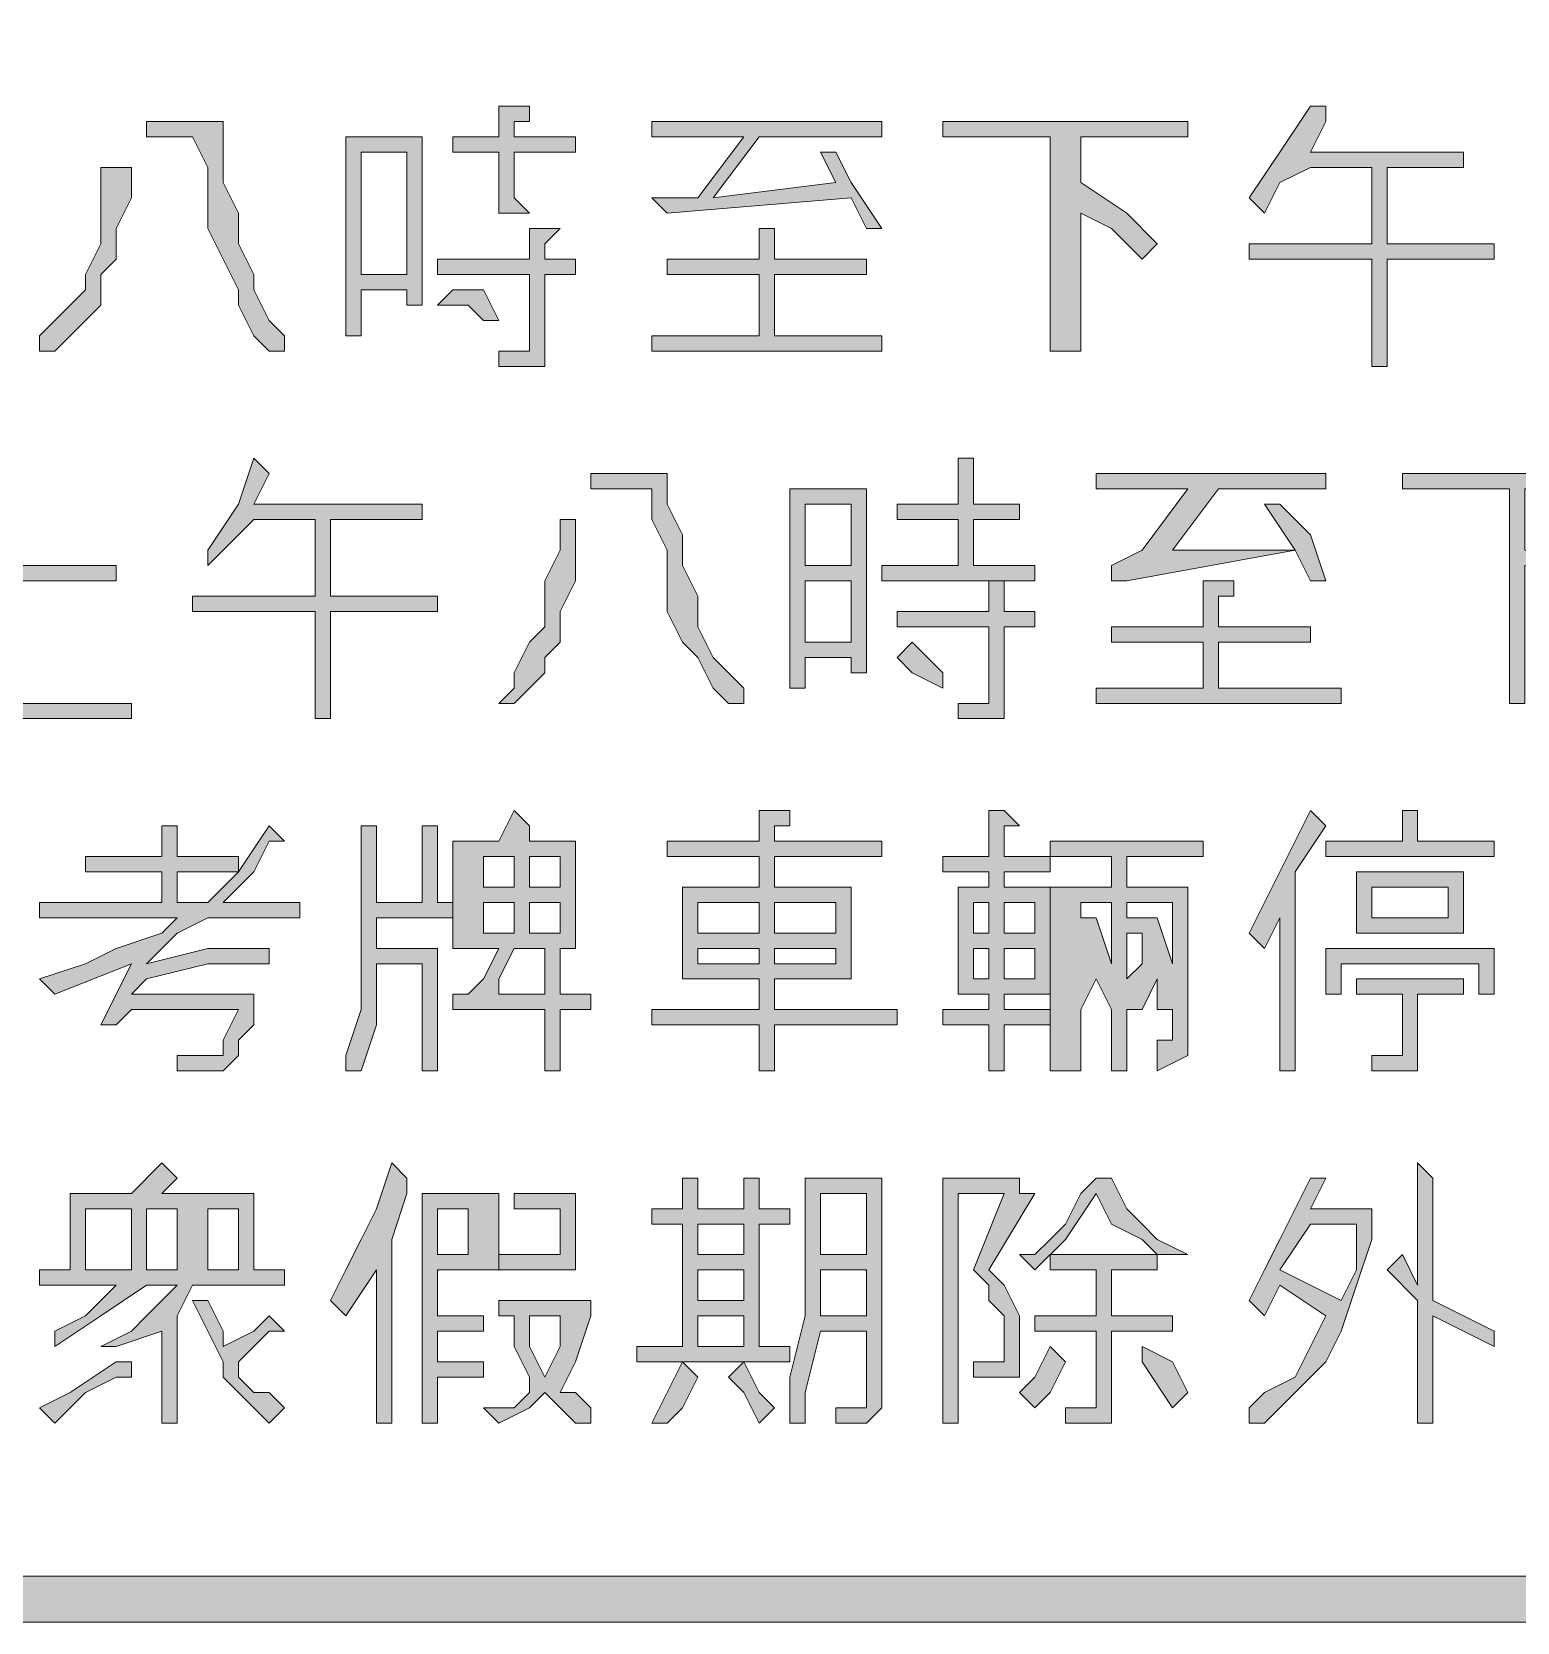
# Model space of a CAD drawing. Header units: metres. Extents: x 117 to 450, y 6 to 264.
# Drawn here: x 237.8 to 354.2, y 6.2 to 130.9 of the extents above; entities that cross this region are included whole.
import ezdxf

# ---------------------------------------------------------------- set-up
doc = ezdxf.new("R2010")
doc.units = ezdxf.units.M
doc.layers.add('FILL_BLACK_000000', color=7, linetype='Continuous', true_color=0x000000)

msp = doc.modelspace()

# ---------------------------------------------------------------- hatches: boundary and pattern name
at = {"layer": 'FILL_BLACK_000000', "true_color": 0x000000}
h = msp.add_hatch(color=7, dxfattribs=at)
h.dxf.hatch_style = 1
h.paths.add_polyline_path([(117.32, 258.38), (117.64, 259.68), (118.16, 260.9), (118.86, 261.99), (119.73, 262.91), (120.75, 263.62), (121.92, 264.08), (123.21, 264.24), (443.61, 264.24), (444.53, 264.03), (445.56, 263.49), (448.41, 261.84), (449.1, 260.92), (449.46, 259.89), (449.59, 258.63), (449.61, 257.04), (449.61, 13.44), (449.59, 11.85), (449.46, 10.59), (449.1, 9.56), (448.41, 8.64), (445.56, 6.99), (444.53, 6.45), (443.61, 6.24), (123.21, 6.24), (122.31, 6.45), (121.41, 6.99), (119.61, 8.64), (119.21, 8.69), (118.9, 8.85), (118.41, 9.39), (117.92, 10.16), (117.21, 11.04), (117.21, 13.44), (117.21, 257.04), (117.32, 258.38)])
h.paths.add_polyline_path([(120.96, 11.64), (121.32, 11.23), (121.61, 11.09), (122.01, 11.04), (122.06, 10.64), (122.22, 10.35), (122.76, 9.99), (123.53, 9.86), (124.41, 9.84), (442.41, 9.84), (443.25, 9.9), (443.98, 10.06), (444.6, 10.35), (445.11, 10.74), (445.5, 11.25), (445.78, 11.86), (445.95, 12.6), (446.01, 13.44), (446.01, 257.04), (445.95, 257.88), (445.78, 258.61), (445.5, 259.23), (445.11, 259.74), (444.6, 260.13), (443.98, 260.41), (443.25, 260.58), (442.41, 260.64), (124.41, 260.64), (123.53, 260.62), (122.76, 260.49), (122.22, 260.13), (122.06, 259.84), (122.01, 259.44), (121.61, 259.39), (121.32, 259.23), (120.96, 258.69), (120.83, 257.92), (120.81, 257.04), (120.81, 13.44), (120.81, 12.24), (120.96, 11.64)], flags=16)
h = msp.add_hatch(color=7, dxfattribs=at)
h.dxf.hatch_style = 1
h.paths.add_polyline_path([(274.41, 121.44), (270.81, 121.44), (270.81, 122.64), (274.41, 122.64), (274.41, 125.04), (275.61, 125.04), (276.81, 125.04), (276.81, 123.84), (275.61, 123.84), (275.61, 122.64), (276.81, 122.64), (280.41, 122.64), (280.41, 121.44), (276.81, 121.44), (275.61, 121.44), (275.61, 117.84), (276.81, 116.64), (274.41, 116.64), (274.41, 117.84), (274.41, 121.44)])
h = msp.add_hatch(color=7, dxfattribs=at)
h.dxf.hatch_style = 1
h.paths.add_polyline_path([(333.21, 113.04), (333.21, 114.24), (342.81, 114.24), (342.81, 120.24), (338.01, 120.24), (335.61, 119.04), (334.41, 116.64), (333.21, 117.84), (335.61, 121.44), (338.01, 125.04), (339.21, 125.04), (339.21, 123.84), (338.01, 121.44), (350.01, 121.44), (350.01, 120.24), (344.01, 120.24), (344.01, 114.24), (352.41, 114.24), (352.41, 113.04), (344.01, 113.04), (344.01, 104.64), (342.81, 104.64), (342.81, 113.04), (333.21, 113.04)])
h = msp.add_hatch(color=7, dxfattribs=at)
h.dxf.hatch_style = 1
h.paths.add_polyline_path([(254.01, 109.44), (254.01, 110.64), (252.81, 113.04), (251.61, 115.44), (251.61, 117.84), (251.61, 120.24), (250.41, 122.64), (246.81, 122.64), (246.81, 123.84), (252.81, 123.84), (252.81, 121.44), (252.81, 119.04), (254.01, 116.64), (254.01, 114.24), (255.21, 111.84), (255.21, 110.64), (256.41, 108.24), (257.61, 107.04), (257.61, 105.84), (256.41, 105.84), (255.21, 107.04), (254.01, 109.44)])
h = msp.add_hatch(color=7, dxfattribs=at)
h.dxf.hatch_style = 1
h.paths.add_polyline_path([(290.01, 117.84), (293.61, 122.64), (286.41, 122.64), (286.41, 123.84), (304.41, 123.84), (304.41, 122.64), (294.81, 122.64), (291.21, 117.84), (300.81, 119.04), (299.61, 121.44), (300.81, 121.44), (302.01, 119.04), (304.41, 115.44), (303.21, 115.44), (302.01, 117.84), (287.61, 116.64), (286.41, 117.84), (290.01, 117.84)])
h = msp.add_hatch(color=7, dxfattribs=at)
h.dxf.hatch_style = 1
h.paths.add_polyline_path([(309.21, 122.64), (309.21, 123.84), (328.41, 123.84), (328.41, 122.64), (320.01, 122.64), (320.01, 119.04), (323.61, 116.64), (326.01, 114.24), (324.81, 113.04), (322.41, 115.44), (320.01, 116.64), (320.01, 105.84), (317.61, 105.84), (317.61, 122.64), (309.21, 122.64)])
h = msp.add_hatch(color=7, dxfattribs=at)
h.dxf.hatch_style = 1
h.paths.add_polyline_path([(268.41, 109.44), (267.21, 109.44), (267.21, 110.64), (263.61, 110.64), (263.61, 109.44), (263.61, 107.04), (262.41, 107.04), (262.41, 122.64), (268.41, 122.64), (268.41, 109.44)])
h.paths.add_polyline_path([(267.21, 115.44), (267.21, 116.64), (267.21, 117.84), (267.21, 121.44), (263.61, 121.44), (263.61, 117.84), (263.61, 116.64), (263.61, 115.44), (263.61, 111.84), (267.21, 111.84), (267.21, 115.44)], flags=16)
h = msp.add_hatch(color=7, dxfattribs=at)
h.dxf.hatch_style = 1
h.paths.add_polyline_path([(238.41, 105.84), (238.41, 107.04), (239.61, 108.24), (240.81, 109.44), (242.01, 110.64), (242.01, 111.84), (243.21, 114.24), (243.21, 116.64), (243.21, 117.84), (243.21, 120.24), (245.61, 120.24), (245.61, 117.84), (244.41, 115.44), (244.41, 113.04), (243.21, 111.84), (243.21, 109.44), (242.01, 108.24), (240.81, 107.04), (239.61, 105.84), (238.41, 105.84)])
h = msp.add_hatch(color=7, dxfattribs=at)
h.dxf.hatch_style = 1
h.paths.add_polyline_path([(274.41, 104.64), (274.41, 105.84), (276.81, 105.84), (276.81, 107.04), (276.81, 111.84), (269.61, 111.84), (269.61, 113.04), (276.81, 113.04), (276.81, 115.44), (278.01, 115.44), (279.21, 115.44), (278.01, 114.24), (278.01, 113.04), (280.41, 113.04), (280.41, 111.84), (278.01, 111.84), (278.01, 105.84), (278.01, 104.64), (275.61, 104.64), (274.41, 104.64)])
h = msp.add_hatch(color=7, dxfattribs=at)
h.dxf.hatch_style = 1
h.paths.add_polyline_path([(304.41, 107.04), (304.41, 105.84), (286.41, 105.84), (286.41, 107.04), (294.81, 107.04), (294.81, 111.84), (287.61, 111.84), (287.61, 113.04), (294.81, 113.04), (294.81, 115.44), (296.01, 115.44), (296.01, 114.24), (296.01, 113.04), (303.21, 113.04), (303.21, 111.84), (296.01, 111.84), (296.01, 107.04), (304.41, 107.04)])
h = msp.add_hatch(color=7, dxfattribs=at)
h.dxf.hatch_style = 1
h.paths.add_polyline_path([(270.81, 110.64), (273.21, 110.64), (274.41, 108.24), (273.21, 108.24), (272.01, 109.44), (269.61, 109.44), (270.81, 110.64)])
h = msp.add_hatch(color=7, dxfattribs=at)
h.dxf.hatch_style = 1
h.paths.add_polyline_path([(250.41, 85.44), (250.41, 86.64), (260.01, 86.64), (260.01, 92.64), (255.21, 92.64), (254.01, 91.44), (251.61, 89.04), (251.61, 90.24), (254.01, 93.84), (255.21, 97.44), (256.41, 96.24), (255.21, 93.84), (268.41, 93.84), (268.41, 92.64), (261.21, 92.64), (261.21, 86.64), (269.61, 86.64), (269.61, 85.44), (261.21, 85.44), (261.21, 77.04), (260.01, 77.04), (260.01, 85.44), (250.41, 85.44)])
h = msp.add_hatch(color=7, dxfattribs=at)
h.dxf.hatch_style = 1
h.paths.add_polyline_path([(316.41, 87.84), (304.41, 87.84), (304.41, 89.04), (310.41, 89.04), (310.41, 92.64), (306.81, 92.64), (305.61, 92.64), (305.61, 93.84), (306.81, 93.84), (310.41, 93.84), (310.41, 97.44), (311.61, 97.44), (311.61, 96.24), (311.61, 93.84), (315.21, 93.84), (315.21, 92.64), (311.61, 92.64), (311.61, 89.04), (316.41, 89.04), (316.41, 87.84)])
h = msp.add_hatch(color=7, dxfattribs=at)
h.dxf.hatch_style = 1
h.paths.add_polyline_path([(244.41, 89.04), (244.41, 87.84), (236.01, 87.84), (236.01, 78.24), (245.61, 78.24), (245.61, 77.04), (226.41, 77.04), (226.41, 78.24), (234.81, 78.24), (234.81, 96.24), (236.01, 96.24), (236.01, 89.04), (244.41, 89.04)])
h = msp.add_hatch(color=7, dxfattribs=at)
h.dxf.hatch_style = 1
h.paths.add_polyline_path([(290.01, 81.84), (288.81, 83.04), (287.61, 85.44), (287.61, 87.84), (287.61, 90.24), (286.41, 92.64), (286.41, 95.04), (281.61, 95.04), (281.61, 96.24), (287.61, 96.24), (287.61, 93.84), (288.81, 91.44), (288.81, 89.04), (290.01, 86.64), (290.01, 84.24), (291.21, 81.84), (292.41, 80.64), (293.61, 79.44), (293.61, 78.24), (292.41, 78.24), (291.21, 79.44), (290.01, 81.84)])
h = msp.add_hatch(color=7, dxfattribs=at)
h.dxf.hatch_style = 1
h.paths.add_polyline_path([(322.41, 89.04), (324.81, 90.24), (328.41, 95.04), (321.21, 95.04), (321.21, 96.24), (339.21, 96.24), (339.21, 95.04), (330.81, 95.04), (327.21, 90.24), (336.81, 90.24), (323.61, 87.84), (322.41, 87.84), (322.41, 89.04)])
h = msp.add_hatch(color=7, dxfattribs=at)
h.dxf.hatch_style = 1
h.paths.add_polyline_path([(345.21, 95.04), (345.21, 96.24), (364.41, 96.24), (364.41, 95.04), (354.81, 95.04), (354.81, 90.24), (358.41, 89.04), (362.01, 86.64), (360.81, 85.44), (358.41, 87.84), (354.81, 89.04), (354.81, 78.24), (353.61, 78.24), (353.61, 95.04), (345.21, 95.04)])
h = msp.add_hatch(color=7, dxfattribs=at)
h.dxf.hatch_style = 1
h.paths.add_polyline_path([(303.21, 80.64), (302.01, 80.64), (302.01, 81.84), (299.61, 81.84), (298.41, 81.84), (298.41, 79.44), (297.21, 79.44), (297.21, 95.04), (303.21, 95.04), (303.21, 80.64)])
h.paths.add_polyline_path([(302.01, 83.04), (302.01, 87.84), (299.61, 87.84), (298.41, 87.84), (298.41, 83.04), (299.61, 83.04), (302.01, 83.04)], flags=16)
h.paths.add_polyline_path([(299.61, 93.84), (298.41, 93.84), (298.41, 89.04), (299.61, 89.04), (302.01, 89.04), (302.01, 93.84), (299.61, 93.84)], flags=16)
h = msp.add_hatch(color=7, dxfattribs=at)
h.dxf.hatch_style = 1
h.paths.add_polyline_path([(338.01, 91.44), (339.21, 87.84), (338.01, 87.84), (336.81, 90.24), (334.41, 93.84), (335.61, 93.84), (338.01, 91.44)])
h = msp.add_hatch(color=7, dxfattribs=at)
h.dxf.hatch_style = 1
h.paths.add_polyline_path([(274.41, 78.24), (275.61, 79.44), (275.61, 80.64), (276.81, 83.04), (278.01, 84.24), (278.01, 86.64), (278.01, 87.84), (279.21, 90.24), (279.21, 92.64), (280.41, 92.64), (280.41, 91.44), (280.41, 89.04), (280.41, 87.84), (279.21, 85.44), (279.21, 83.04), (278.01, 81.84), (278.01, 80.64), (276.81, 79.44), (275.61, 78.24), (274.41, 78.24)])
h = msp.add_hatch(color=7, dxfattribs=at)
h.dxf.hatch_style = 1
h.paths.add_polyline_path([(310.41, 78.24), (311.61, 78.24), (312.81, 78.24), (312.81, 79.44), (312.81, 84.24), (305.61, 84.24), (305.61, 85.44), (312.81, 85.44), (312.81, 87.84), (314.01, 87.84), (314.01, 86.64), (314.01, 85.44), (316.41, 85.44), (316.41, 84.24), (314.01, 84.24), (314.01, 78.24), (314.01, 77.04), (312.81, 77.04), (310.41, 77.04), (310.41, 78.24)])
h = msp.add_hatch(color=7, dxfattribs=at)
h.dxf.hatch_style = 1
h.paths.add_polyline_path([(330.81, 79.44), (340.41, 79.44), (340.41, 78.24), (321.21, 78.24), (321.21, 79.44), (329.61, 79.44), (329.61, 83.04), (322.41, 83.04), (322.41, 84.24), (329.61, 84.24), (329.61, 87.84), (330.81, 87.84), (332.01, 87.84), (332.01, 86.64), (330.81, 86.64), (330.81, 84.24), (338.01, 84.24), (338.01, 83.04), (330.81, 83.04), (330.81, 79.44)])
h = msp.add_hatch(color=7, dxfattribs=at)
h.dxf.hatch_style = 1
h.paths.add_polyline_path([(306.81, 83.04), (308.01, 81.84), (309.21, 80.64), (309.21, 79.44), (306.81, 80.64), (305.61, 81.84), (306.81, 83.04)])
h = msp.add_hatch(color=7, dxfattribs=at)
h.dxf.hatch_style = 1
h.paths.add_polyline_path([(275.61, 69.84), (276.81, 68.64), (276.81, 67.44), (280.41, 67.44), (280.41, 59.04), (279.21, 59.04), (279.21, 55.44), (281.61, 55.44), (281.61, 54.24), (279.21, 54.24), (279.21, 49.44), (278.01, 49.44), (278.01, 54.24), (270.81, 54.24), (270.81, 55.44), (272.01, 55.44), (273.21, 56.64), (274.41, 59.04), (270.81, 59.04), (270.81, 67.44), (274.41, 67.44), (275.61, 69.84)])
h.paths.add_polyline_path([(278.01, 55.44), (278.01, 59.04), (275.61, 59.04), (274.41, 56.64), (274.41, 55.44), (278.01, 55.44)], flags=16)
h.paths.add_polyline_path([(276.81, 62.64), (276.81, 60.24), (279.21, 60.24), (279.21, 62.64), (276.81, 62.64)], flags=16)
h.paths.add_polyline_path([(276.81, 66.24), (276.81, 63.84), (279.21, 63.84), (279.21, 66.24), (276.81, 66.24)], flags=16)
h.paths.add_polyline_path([(275.61, 66.24), (273.21, 66.24), (273.21, 63.84), (275.61, 63.84), (275.61, 66.24)], flags=16)
h.paths.add_polyline_path([(275.61, 62.64), (273.21, 62.64), (273.21, 60.24), (275.61, 60.24), (275.61, 62.64)], flags=16)
h = msp.add_hatch(color=7, dxfattribs=at)
h.dxf.hatch_style = 1
h.paths.add_polyline_path([(286.41, 54.24), (294.81, 54.24), (294.81, 56.64), (288.81, 56.64), (288.81, 63.84), (294.81, 63.84), (294.81, 66.24), (287.61, 66.24), (287.61, 67.44), (294.81, 67.44), (294.81, 69.84), (296.01, 69.84), (297.21, 69.84), (297.21, 68.64), (296.01, 68.64), (296.01, 67.44), (304.41, 67.44), (304.41, 66.24), (296.01, 66.24), (296.01, 63.84), (302.01, 63.84), (302.01, 56.64), (296.01, 56.64), (296.01, 54.24), (305.61, 54.24), (305.61, 53.04), (296.01, 53.04), (296.01, 49.44), (294.81, 49.44), (294.81, 53.04), (286.41, 53.04), (286.41, 54.24)])
h.paths.add_polyline_path([(300.81, 57.84), (300.81, 59.04), (296.01, 59.04), (296.01, 57.84), (300.81, 57.84)], flags=16)
h.paths.add_polyline_path([(294.81, 60.24), (294.81, 62.64), (290.01, 62.64), (290.01, 60.24), (294.81, 60.24)], flags=16)
h.paths.add_polyline_path([(290.01, 59.04), (290.01, 57.84), (294.81, 57.84), (294.81, 59.04), (290.01, 59.04)], flags=16)
h.paths.add_polyline_path([(300.81, 62.64), (296.01, 62.64), (296.01, 60.24), (300.81, 60.24), (300.81, 62.64)], flags=16)
h = msp.add_hatch(color=7, dxfattribs=at)
h.dxf.hatch_style = 1
h.paths.add_polyline_path([(312.81, 65.04), (309.21, 65.04), (309.21, 66.24), (312.81, 66.24), (312.81, 69.84), (314.01, 69.84), (315.21, 68.64), (314.01, 68.64), (314.01, 66.24), (317.61, 66.24), (317.61, 65.04), (314.01, 65.04), (314.01, 63.84), (317.61, 63.84), (317.61, 55.44), (314.01, 55.44), (314.01, 54.24), (317.61, 54.24), (317.61, 53.04), (314.01, 53.04), (314.01, 49.44), (312.81, 49.44), (312.81, 53.04), (309.21, 53.04), (309.21, 54.24), (312.81, 54.24), (312.81, 55.44), (310.41, 55.44), (310.41, 63.84), (312.81, 63.84), (312.81, 65.04)])
h.paths.add_polyline_path([(311.61, 59.04), (311.61, 56.64), (312.81, 56.64), (312.81, 59.04), (311.61, 59.04)], flags=16)
h.paths.add_polyline_path([(311.61, 62.64), (311.61, 60.24), (312.81, 60.24), (312.81, 62.64), (311.61, 62.64)], flags=16)
h.paths.add_polyline_path([(314.01, 62.64), (314.01, 60.24), (316.41, 60.24), (316.41, 62.64), (314.01, 62.64)], flags=16)
h.paths.add_polyline_path([(316.41, 56.64), (316.41, 59.04), (314.01, 59.04), (314.01, 56.64), (316.41, 56.64)], flags=16)
h = msp.add_hatch(color=7, dxfattribs=at)
h.dxf.hatch_style = 1
h.paths.add_polyline_path([(334.41, 59.04), (333.21, 60.24), (334.41, 62.64), (335.61, 65.04), (336.81, 67.44), (338.01, 69.84), (339.21, 68.64), (336.81, 65.04), (336.81, 63.84), (336.81, 49.44), (335.61, 49.44), (335.61, 61.44), (334.41, 59.04)])
h = msp.add_hatch(color=7, dxfattribs=at)
h.dxf.hatch_style = 1
h.paths.add_polyline_path([(352.41, 66.24), (339.21, 66.24), (339.21, 67.44), (345.21, 67.44), (345.21, 69.84), (346.41, 69.84), (346.41, 68.64), (346.41, 67.44), (352.41, 67.44), (352.41, 66.24)])
h = msp.add_hatch(color=7, dxfattribs=at)
h.dxf.hatch_style = 1
h.paths.add_polyline_path([(257.61, 67.44), (256.41, 67.44), (255.21, 65.04), (252.81, 62.64), (258.81, 62.64), (258.81, 61.44), (251.61, 61.44), (249.21, 60.24), (246.81, 57.84), (251.61, 59.04), (255.21, 59.04), (256.41, 59.04), (256.41, 57.84), (251.61, 57.84), (246.81, 56.64), (245.61, 55.44), (255.21, 55.44), (255.21, 53.04), (254.01, 51.84), (254.01, 50.64), (252.81, 49.44), (251.61, 49.44), (249.21, 49.44), (249.21, 50.64), (251.61, 50.64), (252.81, 50.64), (252.81, 51.84), (254.01, 54.24), (245.61, 54.24), (244.41, 53.04), (243.21, 53.04), (245.61, 57.84), (239.61, 55.44), (238.41, 56.64), (242.01, 57.84), (244.41, 59.04), (248.01, 60.24), (249.21, 61.44), (238.41, 61.44), (238.41, 62.64), (248.01, 62.64), (248.01, 65.04), (242.01, 65.04), (242.01, 66.24), (248.01, 66.24), (248.01, 68.64), (249.21, 68.64), (249.21, 66.24), (254.01, 66.24), (254.01, 65.04), (256.41, 68.64), (257.61, 67.44)])
h.paths.add_polyline_path([(249.21, 65.04), (249.21, 62.64), (251.61, 62.64), (254.01, 65.04), (249.21, 65.04)], flags=16)
h = msp.add_hatch(color=7, dxfattribs=at)
h.dxf.hatch_style = 1
h.paths.add_polyline_path([(268.41, 62.64), (268.41, 68.64), (269.61, 68.64), (269.61, 62.64), (270.81, 62.64), (270.81, 61.44), (264.81, 61.44), (264.81, 59.04), (269.61, 59.04), (269.61, 49.44), (268.41, 49.44), (268.41, 57.84), (264.81, 57.84), (264.81, 53.04), (263.61, 49.44), (262.41, 49.44), (262.41, 50.64), (263.61, 54.24), (263.61, 60.24), (263.61, 68.64), (264.81, 68.64), (264.81, 62.64), (268.41, 62.64)])
h = msp.add_hatch(color=7, dxfattribs=at)
h.dxf.hatch_style = 1
h.paths.add_polyline_path([(317.61, 63.84), (322.41, 63.84), (322.41, 66.24), (317.61, 66.24), (317.61, 67.44), (329.61, 67.44), (329.61, 66.24), (323.61, 66.24), (323.61, 63.84), (328.41, 63.84), (328.41, 51.84), (328.41, 50.64), (326.01, 49.44), (326.01, 50.64), (326.01, 51.84), (327.21, 51.84), (327.21, 53.04), (327.21, 54.24), (326.01, 54.24), (326.01, 56.64), (324.81, 54.24), (323.61, 54.24), (323.61, 49.44), (322.41, 49.44), (322.41, 54.24), (321.21, 56.64), (320.01, 54.24), (320.01, 49.44), (317.61, 49.44), (317.61, 63.84)])
h.paths.add_polyline_path([(323.61, 60.24), (323.61, 56.64), (324.81, 57.84), (324.81, 60.24), (323.61, 60.24)], flags=16)
h.paths.add_polyline_path([(326.01, 61.44), (327.21, 57.84), (327.21, 62.64), (323.61, 62.64), (323.61, 61.44), (326.01, 61.44)], flags=16)
h.paths.add_polyline_path([(320.01, 62.64), (320.01, 61.44), (321.21, 61.44), (322.41, 57.84), (322.41, 62.64), (320.01, 62.64)], flags=16)
h = msp.add_hatch(color=7, dxfattribs=at)
h.dxf.hatch_style = 1
h.paths.add_polyline_path([(341.61, 65.04), (350.01, 65.04), (350.01, 60.24), (341.61, 60.24), (341.61, 65.04)])
h.paths.add_polyline_path([(348.81, 63.84), (342.81, 63.84), (342.81, 61.44), (348.81, 61.44), (348.81, 63.84)], flags=16)
h = msp.add_hatch(color=7, dxfattribs=at)
h.dxf.hatch_style = 1
h.paths.add_polyline_path([(340.41, 57.84), (340.41, 55.44), (339.21, 55.44), (339.21, 59.04), (352.41, 59.04), (352.41, 55.44), (351.21, 55.44), (351.21, 57.84), (340.41, 57.84)])
h = msp.add_hatch(color=7, dxfattribs=at)
h.dxf.hatch_style = 1
h.paths.add_polyline_path([(342.81, 49.44), (342.81, 50.64), (344.01, 50.64), (345.21, 50.64), (345.21, 51.84), (345.21, 54.24), (345.21, 55.44), (341.61, 55.44), (341.61, 56.64), (350.01, 56.64), (350.01, 55.44), (346.41, 55.44), (346.41, 54.24), (346.41, 51.84), (346.41, 50.64), (346.41, 49.44), (345.21, 49.44), (344.01, 49.44), (342.81, 49.44)])
h = msp.add_hatch(color=7, dxfattribs=at)
h.dxf.hatch_style = 1
h.paths.add_polyline_path([(249.21, 41.04), (248.01, 39.84), (255.21, 39.84), (255.21, 33.84), (257.61, 33.84), (257.61, 32.64), (250.41, 32.64), (249.21, 30.24), (249.21, 21.84), (248.01, 21.84), (248.01, 29.04), (244.41, 27.84), (243.21, 27.84), (245.61, 29.04), (246.81, 30.24), (248.01, 31.44), (249.21, 32.64), (246.81, 32.64), (243.21, 30.24), (239.61, 27.84), (239.61, 29.04), (242.01, 30.24), (244.41, 32.64), (238.41, 32.64), (238.41, 33.84), (240.81, 33.84), (240.81, 39.84), (245.61, 39.84), (248.01, 42.24), (249.21, 41.04)])
h.paths.add_polyline_path([(251.61, 33.84), (254.01, 33.84), (254.01, 38.64), (251.61, 38.64), (251.61, 33.84)], flags=16)
h.paths.add_polyline_path([(246.81, 38.64), (246.81, 33.84), (249.21, 33.84), (249.21, 38.64), (246.81, 38.64)], flags=16)
h.paths.add_polyline_path([(245.61, 38.64), (242.01, 38.64), (242.01, 33.84), (245.61, 33.84), (245.61, 38.64)], flags=16)
h = msp.add_hatch(color=7, dxfattribs=at)
h.dxf.hatch_style = 1
h.paths.add_polyline_path([(264.81, 38.64), (266.01, 42.24), (267.21, 41.04), (267.21, 39.84), (266.01, 36.24), (266.01, 21.84), (264.81, 21.84), (264.81, 33.84), (262.41, 30.24), (261.21, 31.44), (262.41, 33.84), (263.61, 36.24), (264.81, 38.64)])
h = msp.add_hatch(color=7, dxfattribs=at)
h.dxf.hatch_style = 1
h.paths.add_polyline_path([(350.01, 30.24), (352.41, 29.04), (352.41, 27.84), (350.01, 29.04), (347.61, 30.24), (347.61, 21.84), (346.41, 21.84), (346.41, 31.44), (344.01, 33.84), (345.21, 35.04), (346.41, 32.64), (346.41, 42.24), (347.61, 41.04), (347.61, 31.44), (350.01, 30.24)])
h = msp.add_hatch(color=7, dxfattribs=at)
h.dxf.hatch_style = 1
h.paths.add_polyline_path([(294.81, 27.84), (297.21, 27.84), (297.21, 26.64), (285.21, 26.64), (285.21, 27.84), (287.61, 27.84), (288.81, 27.84), (288.81, 37.44), (287.61, 37.44), (286.41, 37.44), (286.41, 38.64), (287.61, 38.64), (288.81, 38.64), (288.81, 41.04), (290.01, 41.04), (290.01, 38.64), (293.61, 38.64), (293.61, 41.04), (294.81, 41.04), (294.81, 38.64), (297.21, 38.64), (297.21, 37.44), (294.81, 37.44), (294.81, 27.84)])
h.paths.add_polyline_path([(293.61, 27.84), (293.61, 30.24), (290.01, 30.24), (290.01, 27.84), (293.61, 27.84)], flags=16)
h.paths.add_polyline_path([(290.01, 31.44), (293.61, 31.44), (293.61, 33.84), (290.01, 33.84), (290.01, 31.44)], flags=16)
h.paths.add_polyline_path([(290.01, 35.04), (293.61, 35.04), (293.61, 37.44), (290.01, 37.44), (290.01, 35.04)], flags=16)
h = msp.add_hatch(color=7, dxfattribs=at)
h.dxf.hatch_style = 1
h.paths.add_polyline_path([(298.41, 24.24), (298.41, 21.84), (297.21, 21.84), (297.21, 23.04), (297.21, 25.44), (298.41, 30.24), (298.41, 35.04), (298.41, 41.04), (304.41, 41.04), (304.41, 25.44), (304.41, 24.24), (304.41, 23.04), (303.21, 21.84), (302.01, 21.84), (300.81, 21.84), (300.81, 23.04), (302.01, 23.04), (303.21, 23.04), (303.21, 24.24), (303.21, 25.44), (303.21, 29.04), (299.61, 29.04), (298.41, 24.24)])
h.paths.add_polyline_path([(303.21, 33.84), (299.61, 33.84), (299.61, 30.24), (303.21, 30.24), (303.21, 33.84)], flags=16)
h.paths.add_polyline_path([(303.21, 39.84), (299.61, 39.84), (299.61, 35.04), (303.21, 35.04), (303.21, 39.84)], flags=16)
h = msp.add_hatch(color=7, dxfattribs=at)
h.dxf.hatch_style = 1
h.paths.add_polyline_path([(310.41, 21.84), (309.21, 21.84), (309.21, 41.04), (314.01, 41.04), (315.21, 41.04), (315.21, 39.84), (316.41, 39.84), (312.81, 33.84), (314.01, 32.64), (315.21, 30.24), (315.21, 27.84), (315.21, 26.64), (315.21, 25.44), (314.01, 25.44), (312.81, 25.44), (311.61, 25.44), (311.61, 26.64), (312.81, 26.64), (314.01, 26.64), (314.01, 27.84), (314.01, 29.04), (314.01, 30.24), (312.81, 31.44), (312.81, 32.64), (311.61, 33.84), (314.01, 39.84), (310.41, 39.84), (310.41, 21.84)])
h = msp.add_hatch(color=7, dxfattribs=at)
h.dxf.hatch_style = 1
h.paths.add_polyline_path([(324.81, 37.44), (326.01, 36.24), (328.41, 35.04), (327.21, 35.04), (326.01, 35.04), (324.81, 36.24), (322.41, 37.44), (321.21, 39.84), (318.81, 36.24), (316.41, 33.84), (315.21, 35.04), (316.41, 35.04), (317.61, 36.24), (318.81, 37.44), (320.01, 39.84), (321.21, 41.04), (322.41, 41.04), (323.61, 38.64), (324.81, 37.44)])
h = msp.add_hatch(color=7, dxfattribs=at)
h.dxf.hatch_style = 1
h.paths.add_polyline_path([(334.41, 30.24), (333.21, 31.44), (334.41, 33.84), (335.61, 36.24), (336.81, 38.64), (338.01, 41.04), (339.21, 41.04), (338.01, 38.64), (341.61, 38.64), (342.81, 38.64), (342.81, 37.44), (342.81, 36.24), (341.61, 32.64), (340.41, 29.04), (339.21, 26.64), (338.01, 25.44), (335.61, 23.04), (334.41, 21.84), (333.21, 21.84), (333.21, 23.04), (334.41, 24.24), (336.81, 25.44), (338.01, 27.84), (339.21, 30.24), (335.61, 32.64), (334.41, 30.24)])
h.paths.add_polyline_path([(335.61, 33.84), (340.41, 31.44), (341.61, 33.84), (341.61, 37.44), (338.01, 37.44), (335.61, 33.84)], flags=16)
h = msp.add_hatch(color=7, dxfattribs=at)
h.dxf.hatch_style = 1
h.paths.add_polyline_path([(269.61, 21.84), (268.41, 21.84), (268.41, 39.84), (274.41, 39.84), (274.41, 33.84), (269.61, 33.84), (269.61, 30.24), (273.21, 30.24), (273.21, 29.04), (269.61, 29.04), (269.61, 26.64), (273.21, 26.64), (273.21, 25.44), (269.61, 25.44), (269.61, 21.84)])
h.paths.add_polyline_path([(269.61, 38.64), (269.61, 35.04), (272.01, 35.04), (272.01, 38.64), (269.61, 38.64)], flags=16)
h = msp.add_hatch(color=7, dxfattribs=at)
h.dxf.hatch_style = 1
h.paths.add_polyline_path([(275.61, 38.64), (275.61, 39.84), (280.41, 39.84), (280.41, 33.84), (274.41, 33.84), (274.41, 35.04), (279.21, 35.04), (279.21, 38.64), (275.61, 38.64)])
h = msp.add_hatch(color=7, dxfattribs=at)
h.dxf.hatch_style = 1
h.paths.add_polyline_path([(321.21, 29.04), (316.41, 29.04), (316.41, 30.24), (321.21, 30.24), (321.21, 33.84), (317.61, 33.84), (317.61, 35.04), (326.01, 35.04), (326.01, 33.84), (322.41, 33.84), (322.41, 30.24), (327.21, 30.24), (327.21, 29.04), (322.41, 29.04), (322.41, 24.24), (322.41, 23.04), (322.41, 21.84), (321.21, 21.84), (320.01, 21.84), (318.81, 21.84), (318.81, 23.04), (320.01, 23.04), (321.21, 23.04), (321.21, 24.24), (321.21, 29.04)])
h = msp.add_hatch(color=7, dxfattribs=at)
h.dxf.hatch_style = 1
h.paths.add_polyline_path([(255.21, 23.04), (254.01, 24.24), (252.81, 25.44), (252.81, 26.64), (251.61, 29.04), (250.41, 31.44), (251.61, 31.44), (252.81, 29.04), (252.81, 27.84), (255.21, 29.04), (256.41, 30.24), (257.61, 29.04), (256.41, 29.04), (254.01, 26.64), (254.01, 25.44), (255.21, 24.24), (256.41, 24.24), (257.61, 23.04), (256.41, 21.84), (255.21, 23.04)])
h = msp.add_hatch(color=7, dxfattribs=at)
h.dxf.hatch_style = 1
h.paths.add_polyline_path([(274.41, 21.84), (273.21, 23.04), (275.61, 23.04), (276.81, 24.24), (276.81, 25.44), (275.61, 27.84), (275.61, 29.04), (275.61, 30.24), (274.41, 30.24), (274.41, 31.44), (280.41, 31.44), (281.61, 31.44), (281.61, 30.24), (280.41, 26.64), (279.21, 24.24), (280.41, 24.24), (281.61, 23.04), (281.61, 21.84), (280.41, 21.84), (279.21, 23.04), (278.01, 24.24), (276.81, 23.04), (274.41, 21.84)])
h.paths.add_polyline_path([(278.01, 25.44), (279.21, 27.84), (279.21, 30.24), (276.81, 30.24), (276.81, 27.84), (278.01, 25.44)], flags=16)
h = msp.add_hatch(color=7, dxfattribs=at)
h.dxf.hatch_style = 1
h.paths.add_polyline_path([(315.21, 24.24), (316.41, 25.44), (317.61, 27.84), (318.81, 26.64), (317.61, 24.24), (316.41, 23.04), (315.21, 24.24)])
h = msp.add_hatch(color=7, dxfattribs=at)
h.dxf.hatch_style = 1
h.paths.add_polyline_path([(324.81, 26.64), (324.81, 27.84), (327.21, 26.64), (328.41, 24.24), (327.21, 23.04), (324.81, 26.64)])
h = msp.add_hatch(color=7, dxfattribs=at)
h.dxf.hatch_style = 1
h.paths.add_polyline_path([(238.41, 23.04), (240.81, 24.24), (244.41, 26.64), (245.61, 26.64), (245.61, 25.44), (244.41, 25.44), (242.01, 24.24), (239.61, 21.84), (238.41, 23.04)])
h = msp.add_hatch(color=7, dxfattribs=at)
h.dxf.hatch_style = 1
h.paths.add_polyline_path([(287.61, 24.24), (288.81, 26.64), (290.01, 25.44), (288.81, 23.04), (287.61, 21.84), (286.41, 21.84), (287.61, 24.24)])
h = msp.add_hatch(color=7, dxfattribs=at)
h.dxf.hatch_style = 1
h.paths.add_polyline_path([(294.81, 21.84), (293.61, 24.24), (292.41, 25.44), (293.61, 26.64), (294.81, 24.24), (296.01, 23.04), (294.81, 21.84)])

# ---------------------------------------------------------------- linework, layer by layer
at = {"layer": 'FILL_BLACK_000000', "lineweight": 0, "true_color": 0x000000}
for points in [[(123.21, 264.24), (443.61, 264.24), (444.53, 264.03), (445.56, 263.49), (448.41, 261.84), (449.1, 260.92), (449.46, 259.89), (449.59, 258.63), (449.61, 257.04), (449.61, 13.44), (449.59, 11.85), (449.46, 10.59), (449.1, 9.56), (448.41, 8.64), (445.56, 6.99), (444.53, 6.45), (443.61, 6.24), (123.21, 6.24)], [(124.41, 9.84), (442.41, 9.84), (443.25, 9.9), (443.98, 10.06), (444.6, 10.35), (445.11, 10.74), (445.5, 11.25), (445.78, 11.86), (445.95, 12.6), (446.01, 13.44), (446.01, 257.04), (445.95, 257.88), (445.78, 258.61), (445.5, 259.23), (445.11, 259.74), (444.6, 260.13), (443.98, 260.41), (443.25, 260.58), (442.41, 260.64), (124.41, 260.64)]]:
    msp.add_lwpolyline(points, dxfattribs=at)
for points in [[(274.41, 121.44), (270.81, 121.44), (270.81, 122.64), (274.41, 122.64), (274.41, 125.04), (275.61, 125.04), (276.81, 125.04), (276.81, 123.84), (275.61, 123.84), (275.61, 122.64), (276.81, 122.64), (280.41, 122.64), (280.41, 121.44), (276.81, 121.44), (275.61, 121.44), (275.61, 117.84), (276.81, 116.64), (274.41, 116.64), (274.41, 117.84)], [(333.21, 113.04), (333.21, 114.24), (342.81, 114.24), (342.81, 120.24), (338.01, 120.24), (335.61, 119.04), (334.41, 116.64), (333.21, 117.84), (335.61, 121.44), (338.01, 125.04), (339.21, 125.04), (339.21, 123.84), (338.01, 121.44), (350.01, 121.44), (350.01, 120.24), (344.01, 120.24), (344.01, 114.24), (352.41, 114.24), (352.41, 113.04), (344.01, 113.04), (344.01, 104.64), (342.81, 104.64), (342.81, 113.04)], [(254.01, 109.44), (254.01, 110.64), (252.81, 113.04), (251.61, 115.44), (251.61, 117.84), (251.61, 120.24), (250.41, 122.64), (246.81, 122.64), (246.81, 123.84), (252.81, 123.84), (252.81, 121.44), (252.81, 119.04), (254.01, 116.64), (254.01, 114.24), (255.21, 111.84), (255.21, 110.64), (256.41, 108.24), (257.61, 107.04), (257.61, 105.84), (256.41, 105.84), (255.21, 107.04)], [(290.01, 117.84), (293.61, 122.64), (286.41, 122.64), (286.41, 123.84), (304.41, 123.84), (304.41, 122.64), (294.81, 122.64), (291.21, 117.84), (300.81, 119.04), (299.61, 121.44), (300.81, 121.44), (302.01, 119.04), (304.41, 115.44), (303.21, 115.44), (302.01, 117.84), (287.61, 116.64), (286.41, 117.84)], [(309.21, 122.64), (309.21, 123.84), (328.41, 123.84), (328.41, 122.64), (320.01, 122.64), (320.01, 119.04), (323.61, 116.64), (326.01, 114.24), (324.81, 113.04), (322.41, 115.44), (320.01, 116.64), (320.01, 105.84), (317.61, 105.84), (317.61, 122.64)], [(268.41, 109.44), (267.21, 109.44), (267.21, 110.64), (263.61, 110.64), (263.61, 109.44), (263.61, 107.04), (262.41, 107.04), (262.41, 122.64), (268.41, 122.64)], [(267.21, 115.44), (267.21, 116.64), (267.21, 117.84), (267.21, 121.44), (263.61, 121.44), (263.61, 117.84), (263.61, 116.64), (263.61, 115.44), (263.61, 111.84), (267.21, 111.84)], [(238.41, 105.84), (238.41, 107.04), (239.61, 108.24), (240.81, 109.44), (242.01, 110.64), (242.01, 111.84), (243.21, 114.24), (243.21, 116.64), (243.21, 117.84), (243.21, 120.24), (245.61, 120.24), (245.61, 117.84), (244.41, 115.44), (244.41, 113.04), (243.21, 111.84), (243.21, 109.44), (242.01, 108.24), (240.81, 107.04), (239.61, 105.84)], [(274.41, 104.64), (274.41, 105.84), (276.81, 105.84), (276.81, 107.04), (276.81, 111.84), (269.61, 111.84), (269.61, 113.04), (276.81, 113.04), (276.81, 115.44), (278.01, 115.44), (279.21, 115.44), (278.01, 114.24), (278.01, 113.04), (280.41, 113.04), (280.41, 111.84), (278.01, 111.84), (278.01, 105.84), (278.01, 104.64), (275.61, 104.64)], [(304.41, 107.04), (304.41, 105.84), (286.41, 105.84), (286.41, 107.04), (294.81, 107.04), (294.81, 111.84), (287.61, 111.84), (287.61, 113.04), (294.81, 113.04), (294.81, 115.44), (296.01, 115.44), (296.01, 114.24), (296.01, 113.04), (303.21, 113.04), (303.21, 111.84), (296.01, 111.84), (296.01, 107.04)], [(270.81, 110.64), (273.21, 110.64), (274.41, 108.24), (273.21, 108.24), (272.01, 109.44), (269.61, 109.44)], [(250.41, 85.44), (250.41, 86.64), (260.01, 86.64), (260.01, 92.64), (255.21, 92.64), (254.01, 91.44), (251.61, 89.04), (251.61, 90.24), (254.01, 93.84), (255.21, 97.44), (256.41, 96.24), (255.21, 93.84), (268.41, 93.84), (268.41, 92.64), (261.21, 92.64), (261.21, 86.64), (269.61, 86.64), (269.61, 85.44), (261.21, 85.44), (261.21, 77.04), (260.01, 77.04), (260.01, 85.44)], [(316.41, 87.84), (304.41, 87.84), (304.41, 89.04), (310.41, 89.04), (310.41, 92.64), (306.81, 92.64), (305.61, 92.64), (305.61, 93.84), (306.81, 93.84), (310.41, 93.84), (310.41, 97.44), (311.61, 97.44), (311.61, 96.24), (311.61, 93.84), (315.21, 93.84), (315.21, 92.64), (311.61, 92.64), (311.61, 89.04), (316.41, 89.04)], [(244.41, 89.04), (244.41, 87.84), (236.01, 87.84), (236.01, 78.24), (245.61, 78.24), (245.61, 77.04), (226.41, 77.04), (226.41, 78.24), (234.81, 78.24), (234.81, 96.24), (236.01, 96.24), (236.01, 89.04)], [(290.01, 81.84), (288.81, 83.04), (287.61, 85.44), (287.61, 87.84), (287.61, 90.24), (286.41, 92.64), (286.41, 95.04), (281.61, 95.04), (281.61, 96.24), (287.61, 96.24), (287.61, 93.84), (288.81, 91.44), (288.81, 89.04), (290.01, 86.64), (290.01, 84.24), (291.21, 81.84), (292.41, 80.64), (293.61, 79.44), (293.61, 78.24), (292.41, 78.24), (291.21, 79.44)], [(322.41, 89.04), (324.81, 90.24), (328.41, 95.04), (321.21, 95.04), (321.21, 96.24), (339.21, 96.24), (339.21, 95.04), (330.81, 95.04), (327.21, 90.24), (336.81, 90.24), (323.61, 87.84), (322.41, 87.84)], [(345.21, 95.04), (345.21, 96.24), (364.41, 96.24), (364.41, 95.04), (354.81, 95.04), (354.81, 90.24), (358.41, 89.04), (362.01, 86.64), (360.81, 85.44), (358.41, 87.84), (354.81, 89.04), (354.81, 78.24), (353.61, 78.24), (353.61, 95.04)], [(303.21, 80.64), (302.01, 80.64), (302.01, 81.84), (299.61, 81.84), (298.41, 81.84), (298.41, 79.44), (297.21, 79.44), (297.21, 95.04), (303.21, 95.04)], [(299.61, 93.84), (298.41, 93.84), (298.41, 89.04), (299.61, 89.04), (302.01, 89.04), (302.01, 93.84)], [(338.01, 91.44), (339.21, 87.84), (338.01, 87.84), (336.81, 90.24), (334.41, 93.84), (335.61, 93.84)], [(274.41, 78.24), (275.61, 79.44), (275.61, 80.64), (276.81, 83.04), (278.01, 84.24), (278.01, 86.64), (278.01, 87.84), (279.21, 90.24), (279.21, 92.64), (280.41, 92.64), (280.41, 91.44), (280.41, 89.04), (280.41, 87.84), (279.21, 85.44), (279.21, 83.04), (278.01, 81.84), (278.01, 80.64), (276.81, 79.44), (275.61, 78.24)], [(302.01, 83.04), (302.01, 87.84), (299.61, 87.84), (298.41, 87.84), (298.41, 83.04), (299.61, 83.04)], [(310.41, 78.24), (311.61, 78.24), (312.81, 78.24), (312.81, 79.44), (312.81, 84.24), (305.61, 84.24), (305.61, 85.44), (312.81, 85.44), (312.81, 87.84), (314.01, 87.84), (314.01, 86.64), (314.01, 85.44), (316.41, 85.44), (316.41, 84.24), (314.01, 84.24), (314.01, 78.24), (314.01, 77.04), (312.81, 77.04), (310.41, 77.04)], [(330.81, 79.44), (340.41, 79.44), (340.41, 78.24), (321.21, 78.24), (321.21, 79.44), (329.61, 79.44), (329.61, 83.04), (322.41, 83.04), (322.41, 84.24), (329.61, 84.24), (329.61, 87.84), (330.81, 87.84), (332.01, 87.84), (332.01, 86.64), (330.81, 86.64), (330.81, 84.24), (338.01, 84.24), (338.01, 83.04), (330.81, 83.04)], [(306.81, 83.04), (308.01, 81.84), (309.21, 80.64), (309.21, 79.44), (306.81, 80.64), (305.61, 81.84)], [(275.61, 69.84), (276.81, 68.64), (276.81, 67.44), (280.41, 67.44), (280.41, 59.04), (279.21, 59.04), (279.21, 55.44), (281.61, 55.44), (281.61, 54.24), (279.21, 54.24), (279.21, 49.44), (278.01, 49.44), (278.01, 54.24), (270.81, 54.24), (270.81, 55.44), (272.01, 55.44), (273.21, 56.64), (274.41, 59.04), (270.81, 59.04), (270.81, 67.44), (274.41, 67.44)], [(286.41, 54.24), (294.81, 54.24), (294.81, 56.64), (288.81, 56.64), (288.81, 63.84), (294.81, 63.84), (294.81, 66.24), (287.61, 66.24), (287.61, 67.44), (294.81, 67.44), (294.81, 69.84), (296.01, 69.84), (297.21, 69.84), (297.21, 68.64), (296.01, 68.64), (296.01, 67.44), (304.41, 67.44), (304.41, 66.24), (296.01, 66.24), (296.01, 63.84), (302.01, 63.84), (302.01, 56.64), (296.01, 56.64), (296.01, 54.24), (305.61, 54.24), (305.61, 53.04), (296.01, 53.04), (296.01, 49.44), (294.81, 49.44), (294.81, 53.04), (286.41, 53.04)], [(312.81, 65.04), (309.21, 65.04), (309.21, 66.24), (312.81, 66.24), (312.81, 69.84), (314.01, 69.84), (315.21, 68.64), (314.01, 68.64), (314.01, 66.24), (317.61, 66.24), (317.61, 65.04), (314.01, 65.04), (314.01, 63.84), (317.61, 63.84), (317.61, 55.44), (314.01, 55.44), (314.01, 54.24), (317.61, 54.24), (317.61, 53.04), (314.01, 53.04), (314.01, 49.44), (312.81, 49.44), (312.81, 53.04), (309.21, 53.04), (309.21, 54.24), (312.81, 54.24), (312.81, 55.44), (310.41, 55.44), (310.41, 63.84), (312.81, 63.84)], [(334.41, 59.04), (333.21, 60.24), (334.41, 62.64), (335.61, 65.04), (336.81, 67.44), (338.01, 69.84), (339.21, 68.64), (336.81, 65.04), (336.81, 63.84), (336.81, 49.44), (335.61, 49.44), (335.61, 61.44)], [(352.41, 66.24), (339.21, 66.24), (339.21, 67.44), (345.21, 67.44), (345.21, 69.84), (346.41, 69.84), (346.41, 68.64), (346.41, 67.44), (352.41, 67.44)], [(257.61, 67.44), (256.41, 67.44), (255.21, 65.04), (252.81, 62.64), (258.81, 62.64), (258.81, 61.44), (251.61, 61.44), (249.21, 60.24), (246.81, 57.84), (251.61, 59.04), (255.21, 59.04), (256.41, 59.04), (256.41, 57.84), (251.61, 57.84), (246.81, 56.64), (245.61, 55.44), (255.21, 55.44), (255.21, 53.04), (254.01, 51.84), (254.01, 50.64), (252.81, 49.44), (251.61, 49.44), (249.21, 49.44), (249.21, 50.64), (251.61, 50.64), (252.81, 50.64), (252.81, 51.84), (254.01, 54.24), (245.61, 54.24), (244.41, 53.04), (243.21, 53.04), (245.61, 57.84), (239.61, 55.44), (238.41, 56.64), (242.01, 57.84), (244.41, 59.04), (248.01, 60.24), (249.21, 61.44), (238.41, 61.44), (238.41, 62.64), (248.01, 62.64), (248.01, 65.04), (242.01, 65.04), (242.01, 66.24), (248.01, 66.24), (248.01, 68.64), (249.21, 68.64), (249.21, 66.24), (254.01, 66.24), (254.01, 65.04), (256.41, 68.64)], [(268.41, 62.64), (268.41, 68.64), (269.61, 68.64), (269.61, 62.64), (270.81, 62.64), (270.81, 61.44), (264.81, 61.44), (264.81, 59.04), (269.61, 59.04), (269.61, 49.44), (268.41, 49.44), (268.41, 57.84), (264.81, 57.84), (264.81, 53.04), (263.61, 49.44), (262.41, 49.44), (262.41, 50.64), (263.61, 54.24), (263.61, 60.24), (263.61, 68.64), (264.81, 68.64), (264.81, 62.64)], [(317.61, 63.84), (322.41, 63.84), (322.41, 66.24), (317.61, 66.24), (317.61, 67.44), (329.61, 67.44), (329.61, 66.24), (323.61, 66.24), (323.61, 63.84), (328.41, 63.84), (328.41, 51.84), (328.41, 50.64), (326.01, 49.44), (326.01, 50.64), (326.01, 51.84), (327.21, 51.84), (327.21, 53.04), (327.21, 54.24), (326.01, 54.24), (326.01, 56.64), (324.81, 54.24), (323.61, 54.24), (323.61, 49.44), (322.41, 49.44), (322.41, 54.24), (321.21, 56.64), (320.01, 54.24), (320.01, 49.44), (317.61, 49.44)], [(275.61, 66.24), (273.21, 66.24), (273.21, 63.84), (275.61, 63.84)], [(276.81, 66.24), (276.81, 63.84), (279.21, 63.84), (279.21, 66.24)], [(249.21, 65.04), (249.21, 62.64), (251.61, 62.64), (254.01, 65.04)], [(341.61, 65.04), (350.01, 65.04), (350.01, 60.24), (341.61, 60.24)], [(348.81, 63.84), (342.81, 63.84), (342.81, 61.44), (348.81, 61.44)], [(275.61, 62.64), (273.21, 62.64), (273.21, 60.24), (275.61, 60.24)], [(276.81, 62.64), (276.81, 60.24), (279.21, 60.24), (279.21, 62.64)], [(294.81, 60.24), (294.81, 62.64), (290.01, 62.64), (290.01, 60.24)], [(300.81, 62.64), (296.01, 62.64), (296.01, 60.24), (300.81, 60.24)], [(311.61, 62.64), (311.61, 60.24), (312.81, 60.24), (312.81, 62.64)], [(314.01, 62.64), (314.01, 60.24), (316.41, 60.24), (316.41, 62.64)], [(320.01, 62.64), (320.01, 61.44), (321.21, 61.44), (322.41, 57.84), (322.41, 62.64)], [(326.01, 61.44), (327.21, 57.84), (327.21, 62.64), (323.61, 62.64), (323.61, 61.44)], [(323.61, 60.24), (323.61, 56.64), (324.81, 57.84), (324.81, 60.24)], [(278.01, 55.44), (278.01, 59.04), (275.61, 59.04), (274.41, 56.64), (274.41, 55.44)], [(290.01, 59.04), (290.01, 57.84), (294.81, 57.84), (294.81, 59.04)], [(300.81, 57.84), (300.81, 59.04), (296.01, 59.04), (296.01, 57.84)], [(311.61, 59.04), (311.61, 56.64), (312.81, 56.64), (312.81, 59.04)], [(316.41, 56.64), (316.41, 59.04), (314.01, 59.04), (314.01, 56.64)], [(340.41, 57.84), (340.41, 55.44), (339.21, 55.44), (339.21, 59.04), (352.41, 59.04), (352.41, 55.44), (351.21, 55.44), (351.21, 57.84)], [(342.81, 49.44), (342.81, 50.64), (344.01, 50.64), (345.21, 50.64), (345.21, 51.84), (345.21, 54.24), (345.21, 55.44), (341.61, 55.44), (341.61, 56.64), (350.01, 56.64), (350.01, 55.44), (346.41, 55.44), (346.41, 54.24), (346.41, 51.84), (346.41, 50.64), (346.41, 49.44), (345.21, 49.44), (344.01, 49.44)], [(249.21, 41.04), (248.01, 39.84), (255.21, 39.84), (255.21, 33.84), (257.61, 33.84), (257.61, 32.64), (250.41, 32.64), (249.21, 30.24), (249.21, 21.84), (248.01, 21.84), (248.01, 29.04), (244.41, 27.84), (243.21, 27.84), (245.61, 29.04), (246.81, 30.24), (248.01, 31.44), (249.21, 32.64), (246.81, 32.64), (243.21, 30.24), (239.61, 27.84), (239.61, 29.04), (242.01, 30.24), (244.41, 32.64), (238.41, 32.64), (238.41, 33.84), (240.81, 33.84), (240.81, 39.84), (245.61, 39.84), (248.01, 42.24)], [(264.81, 38.64), (266.01, 42.24), (267.21, 41.04), (267.21, 39.84), (266.01, 36.24), (266.01, 21.84), (264.81, 21.84), (264.81, 33.84), (262.41, 30.24), (261.21, 31.44), (262.41, 33.84), (263.61, 36.24)], [(350.01, 30.24), (352.41, 29.04), (352.41, 27.84), (350.01, 29.04), (347.61, 30.24), (347.61, 21.84), (346.41, 21.84), (346.41, 31.44), (344.01, 33.84), (345.21, 35.04), (346.41, 32.64), (346.41, 42.24), (347.61, 41.04), (347.61, 31.44)], [(294.81, 27.84), (297.21, 27.84), (297.21, 26.64), (285.21, 26.64), (285.21, 27.84), (287.61, 27.84), (288.81, 27.84), (288.81, 37.44), (287.61, 37.44), (286.41, 37.44), (286.41, 38.64), (287.61, 38.64), (288.81, 38.64), (288.81, 41.04), (290.01, 41.04), (290.01, 38.64), (293.61, 38.64), (293.61, 41.04), (294.81, 41.04), (294.81, 38.64), (297.21, 38.64), (297.21, 37.44), (294.81, 37.44)], [(298.41, 24.24), (298.41, 21.84), (297.21, 21.84), (297.21, 23.04), (297.21, 25.44), (298.41, 30.24), (298.41, 35.04), (298.41, 41.04), (304.41, 41.04), (304.41, 25.44), (304.41, 24.24), (304.41, 23.04), (303.21, 21.84), (302.01, 21.84), (300.81, 21.84), (300.81, 23.04), (302.01, 23.04), (303.21, 23.04), (303.21, 24.24), (303.21, 25.44), (303.21, 29.04), (299.61, 29.04)], [(310.41, 21.84), (309.21, 21.84), (309.21, 41.04), (314.01, 41.04), (315.21, 41.04), (315.21, 39.84), (316.41, 39.84), (312.81, 33.84), (314.01, 32.64), (315.21, 30.24), (315.21, 27.84), (315.21, 26.64), (315.21, 25.44), (314.01, 25.44), (312.81, 25.44), (311.61, 25.44), (311.61, 26.64), (312.81, 26.64), (314.01, 26.64), (314.01, 27.84), (314.01, 29.04), (314.01, 30.24), (312.81, 31.44), (312.81, 32.64), (311.61, 33.84), (314.01, 39.84), (310.41, 39.84)], [(324.81, 37.44), (326.01, 36.24), (328.41, 35.04), (327.21, 35.04), (326.01, 35.04), (324.81, 36.24), (322.41, 37.44), (321.21, 39.84), (318.81, 36.24), (316.41, 33.84), (315.21, 35.04), (316.41, 35.04), (317.61, 36.24), (318.81, 37.44), (320.01, 39.84), (321.21, 41.04), (322.41, 41.04), (323.61, 38.64)], [(334.41, 30.24), (333.21, 31.44), (334.41, 33.84), (335.61, 36.24), (336.81, 38.64), (338.01, 41.04), (339.21, 41.04), (338.01, 38.64), (341.61, 38.64), (342.81, 38.64), (342.81, 37.44), (342.81, 36.24), (341.61, 32.64), (340.41, 29.04), (339.21, 26.64), (338.01, 25.44), (335.61, 23.04), (334.41, 21.84), (333.21, 21.84), (333.21, 23.04), (334.41, 24.24), (336.81, 25.44), (338.01, 27.84), (339.21, 30.24), (335.61, 32.64)], [(245.61, 38.64), (242.01, 38.64), (242.01, 33.84), (245.61, 33.84)], [(246.81, 38.64), (246.81, 33.84), (249.21, 33.84), (249.21, 38.64)], [(251.61, 33.84), (254.01, 33.84), (254.01, 38.64), (251.61, 38.64)], [(269.61, 21.84), (268.41, 21.84), (268.41, 39.84), (274.41, 39.84), (274.41, 33.84), (269.61, 33.84), (269.61, 30.24), (273.21, 30.24), (273.21, 29.04), (269.61, 29.04), (269.61, 26.64), (273.21, 26.64), (273.21, 25.44), (269.61, 25.44)], [(269.61, 38.64), (269.61, 35.04), (272.01, 35.04), (272.01, 38.64)], [(275.61, 38.64), (275.61, 39.84), (280.41, 39.84), (280.41, 33.84), (274.41, 33.84), (274.41, 35.04), (279.21, 35.04), (279.21, 38.64)], [(303.21, 39.84), (299.61, 39.84), (299.61, 35.04), (303.21, 35.04)], [(290.01, 35.04), (293.61, 35.04), (293.61, 37.44), (290.01, 37.44)], [(335.61, 33.84), (340.41, 31.44), (341.61, 33.84), (341.61, 37.44), (338.01, 37.44)], [(321.21, 29.04), (316.41, 29.04), (316.41, 30.24), (321.21, 30.24), (321.21, 33.84), (317.61, 33.84), (317.61, 35.04), (326.01, 35.04), (326.01, 33.84), (322.41, 33.84), (322.41, 30.24), (327.21, 30.24), (327.21, 29.04), (322.41, 29.04), (322.41, 24.24), (322.41, 23.04), (322.41, 21.84), (321.21, 21.84), (320.01, 21.84), (318.81, 21.84), (318.81, 23.04), (320.01, 23.04), (321.21, 23.04), (321.21, 24.24)], [(290.01, 31.44), (293.61, 31.44), (293.61, 33.84), (290.01, 33.84)], [(303.21, 33.84), (299.61, 33.84), (299.61, 30.24), (303.21, 30.24)], [(255.21, 23.04), (254.01, 24.24), (252.81, 25.44), (252.81, 26.64), (251.61, 29.04), (250.41, 31.44), (251.61, 31.44), (252.81, 29.04), (252.81, 27.84), (255.21, 29.04), (256.41, 30.24), (257.61, 29.04), (256.41, 29.04), (254.01, 26.64), (254.01, 25.44), (255.21, 24.24), (256.41, 24.24), (257.61, 23.04), (256.41, 21.84)], [(274.41, 21.84), (273.21, 23.04), (275.61, 23.04), (276.81, 24.24), (276.81, 25.44), (275.61, 27.84), (275.61, 29.04), (275.61, 30.24), (274.41, 30.24), (274.41, 31.44), (280.41, 31.44), (281.61, 31.44), (281.61, 30.24), (280.41, 26.64), (279.21, 24.24), (280.41, 24.24), (281.61, 23.04), (281.61, 21.84), (280.41, 21.84), (279.21, 23.04), (278.01, 24.24), (276.81, 23.04)], [(278.01, 25.44), (279.21, 27.84), (279.21, 30.24), (276.81, 30.24), (276.81, 27.84)], [(293.61, 27.84), (293.61, 30.24), (290.01, 30.24), (290.01, 27.84)], [(315.21, 24.24), (316.41, 25.44), (317.61, 27.84), (318.81, 26.64), (317.61, 24.24), (316.41, 23.04)], [(324.81, 26.64), (324.81, 27.84), (327.21, 26.64), (328.41, 24.24), (327.21, 23.04)], [(238.41, 23.04), (240.81, 24.24), (244.41, 26.64), (245.61, 26.64), (245.61, 25.44), (244.41, 25.44), (242.01, 24.24), (239.61, 21.84)], [(287.61, 24.24), (288.81, 26.64), (290.01, 25.44), (288.81, 23.04), (287.61, 21.84), (286.41, 21.84)], [(294.81, 21.84), (293.61, 24.24), (292.41, 25.44), (293.61, 26.64), (294.81, 24.24), (296.01, 23.04)]]:
    msp.add_lwpolyline(points, close=True, dxfattribs=at)

doc.saveas('drawing.dxf')
